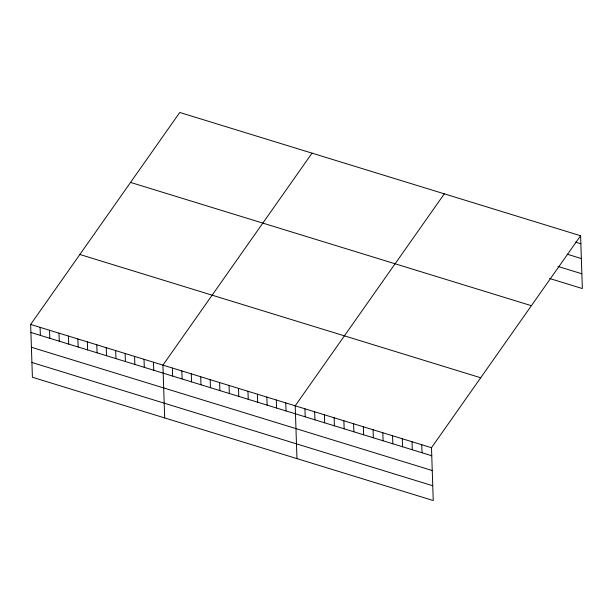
<?xml version="1.0" encoding="UTF-8"?>
<svg xmlns="http://www.w3.org/2000/svg" width="613" height="613" viewBox="0 0 613 613"><rect width="100%" height="100%" fill="white"/><g stroke="black" fill="none" stroke-linecap="round" stroke-linejoin="round"><path stroke-width="0.92" d="M580.595 235.744L431.491 447.72L433.245 500.53L32.405 377.256L30.65 324.446L179.755 112.47L580.595 235.744L582.35 288.554L549.608 278.486M312.032 153.15L162.928 365.126L164.682 417.936M444.31 193.831L295.205 405.806L296.96 458.616M575.553 242.143L580.863 243.775M567.194 254.203L581.354 258.556M557.968 266.433L581.86 273.781M130.554 182.421L531.394 305.695M79.859 254.487L480.699 377.769M30.65 324.446L431.491 447.72M30.918 332.476L431.759 455.75M31.409 347.257L432.249 470.531M31.914 362.482L432.755 485.757M421.752 444.724L422.02 452.762M412.02 441.728L412.288 449.766M402.289 438.739L402.549 446.77M392.55 435.743L392.818 443.781M382.819 432.747L383.087 440.785M373.079 429.759L373.348 437.789M363.348 426.763L363.616 434.793M353.609 423.767L353.877 431.805M343.878 420.771L344.146 428.809M334.146 417.782L334.407 425.813M324.407 414.786L324.675 422.817M314.676 411.79L314.936 419.828M304.937 408.802L305.205 416.832M285.758 402.902L286.026 410.932M276.31 399.99L276.57 408.028M266.862 397.086L267.122 405.124M257.414 394.182L257.675 402.212M247.966 391.278L248.227 399.308M238.511 388.374L238.779 396.404M229.063 385.462L229.331 393.5M219.615 382.558L219.883 390.596M210.167 379.654L210.435 387.684M200.719 376.75L200.987 384.78M191.271 373.838L191.54 381.876M181.823 370.934L182.092 378.972M172.376 368.03L172.644 376.06M153.48 362.222L153.748 370.252M144.032 359.31L144.3 367.348M134.584 356.406L134.852 364.444M125.136 353.502L125.397 361.532M115.688 350.598L115.949 358.628M106.241 347.686L106.501 355.724M96.785 344.782L97.053 352.82M87.337 341.878L87.605 349.908M77.889 338.974L78.157 347.004M68.441 336.062L68.71 344.1M58.994 333.158L59.262 341.196M49.546 330.254L49.814 338.292M40.098 327.35L40.366 335.38"/></g></svg>
